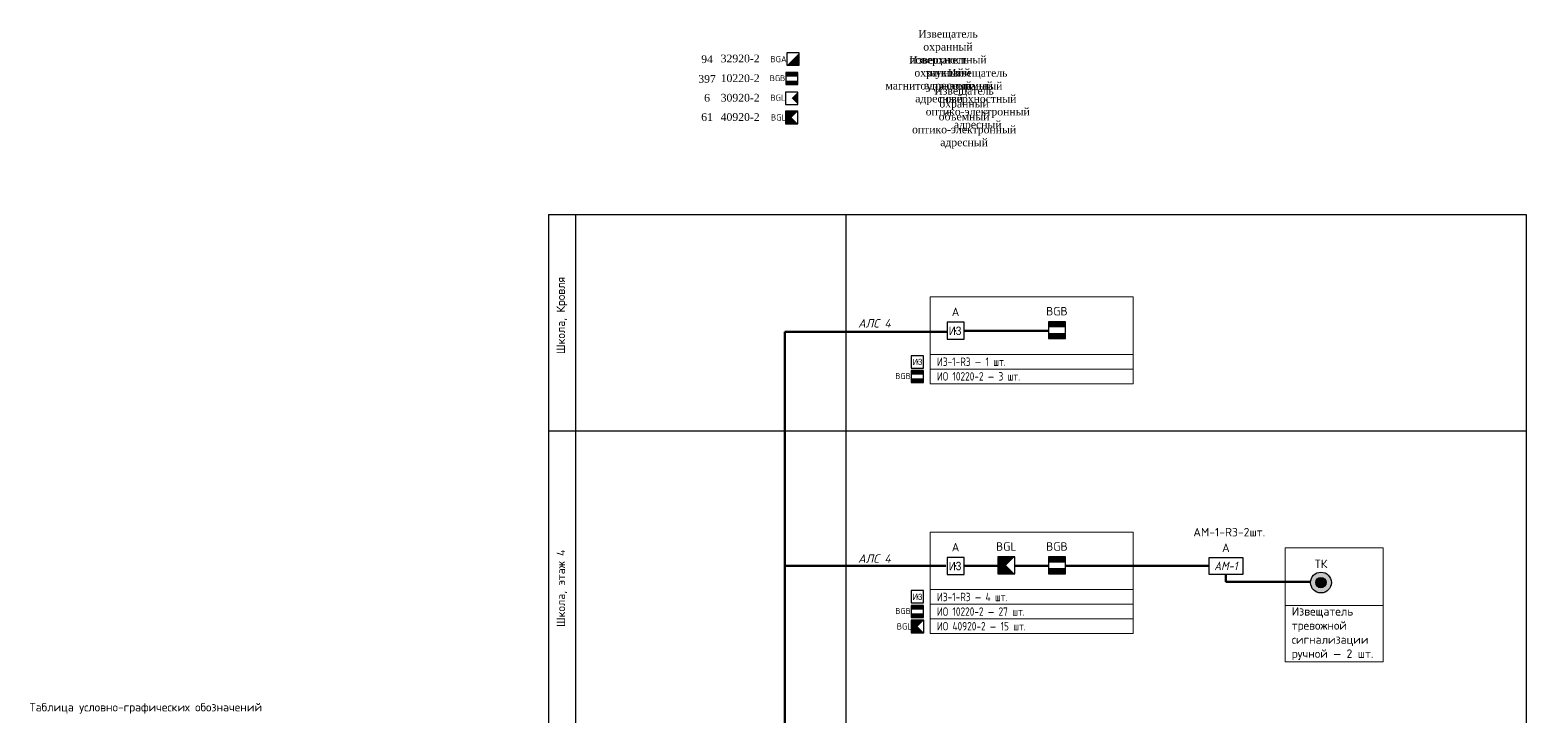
# Model space of a CAD drawing. Header units: millimetres. Extents: x 11019 to 672023, y -45952 to 891139.
# Drawn here: x 16839 to 61116, y 17269 to 37576 of the extents above; entities that cross this region are included whole.
import ezdxf
from ezdxf.enums import TextEntityAlignment as Align

# ---------------------------------------------------------------- set-up
doc = ezdxf.new("R2010")
doc.units = ezdxf.units.MM
for name, color, linetype in [('!!ВОК', 30, 'Continuous'), ('ODG - ПС', 1, 'Continuous'), ('ODG - Текст', 7, 'Continuous'), ('RC-Позиционные_обозначения', 7, 'Continuous')]:
    doc.layers.add(name, color=color, linetype=linetype)
doc.layers.add('ODG - СОТС', color=7, linetype='Continuous', true_color=0xff5800)
for name, color, linetype, lineweight in [('RC-Извещатели_охранные', 5, 'Continuous', 30), ('RC-Прочее_оборудование', 1, 'Continuous', 30), ('RC-Таблицы', 7, 'Continuous', 0), ('текст', 7, 'Continuous', 13)]:
    doc.layers.add(name, color=color, linetype=linetype, lineweight=lineweight)
doc.styles.add('DEN', font='isocpeur.ttf', dxfattribs={"height": 300})
doc.styles.add('ISOCPEUR', font='isocpeui.ttf', dxfattribs={"height": 250})
doc.styles.add('KOSTY_STYLE', font='isocpeur.ttf')
doc.styles.add('OlympDesign', font='isocpeur.ttf', dxfattribs={"width": 0.8, "oblique": 10, "height": 250})
doc.styles.add('RubezhCAD', font='isocpeur.ttf', dxfattribs={"width": 0.8})
doc.styles.get("Standard").update_dxf_attribs({"font": 'arial.ttf'})
doc.linetypes.add('ограждение1', pattern='A,0.25,-0.1,[133,ltypeshp.shx,S=0.1,R=0,X=-0.1,Y=0],-0.1,1', length=1.45)

# ---------------------------------------------------------------- blocks, each defined once
blk = doc.blocks.new('*T2704')
at = {"layer": 'RC-Таблицы', "color": 0, "linetype": 'ByBlock', "lineweight": 5, "ltscale": 100, "transparency": 16777216}
for p, q in [((0, 0), (6011, 0)), ((0, 0), (0, -2567)), ((6011, 0), (6011, -2567)), ((0, -1700), (6011, -1700)), ((0, -2133), (6011, -2133)), ((0, -2567), (6011, -2567))]:
    blk.add_line(p, q, dxfattribs=at)
at = {"layer": 'RC-Таблицы', "color": 0, "lineweight": 30, "ltscale": 100, "transparency": 16777216, "char_height": 250, "width": 5611.07, "attachment_point": 4, "style": 'RubezhCAD'}
for s, insert in [('ИЗ-1-R3 — 1 шт.', (200, -1917)), ('ИО 10220-2 — {\\C3;3 шт.}', (200, -2350))]:
    blk.add_mtext(s, dxfattribs=dict(at, insert=insert))
blk = doc.blocks.new('RC-UGO-IZ-01')
blk.add_wipeout([(-2.5, -2.5), (-2.5, 2.5), (2.5, 2.5), (2.5, -2.5)]).dxf.layer = 'RC-Прочее_оборудование'
at = {"layer": 'RC-Прочее_оборудование'}
blk.add_lwpolyline([(-2.5, 2.5), (-2.5, -2.5), (2.5, -2.5), (2.5, 2.5), (-2.5, 2.5)], dxfattribs=at)
blk.add_point((0, 0), dxfattribs=at)
at = {"layer": 'RC-Прочее_оборудование', "width": 0.8}
blk.add_text('ИЗ', height=2.5, dxfattribs=at).set_placement((-1.97, -1.27))
at = {"layer": 'RC-Прочее_оборудование'}
blk.add_attdef('PSTN', text='', height=2.5, dxfattribs=at).set_placement((5.66, 2.58), align=Align.BOTTOM_CENTER)
blk = doc.blocks.new('RC-UGO-IOPPA-01')
blk.add_wipeout([(2.5, -2.5), (2.5, 2.5), (-2.5, 2.5), (-2.5, -2.5)]).dxf.layer = 'RC-Извещатели_охранные'
blk.add_wipeout([(-2.5, -2.5), (-2.5, 2.5), (2.5, 2.5), (2.5, -2.5)]).dxf.layer = 'RC-Извещатели_охранные'
at = {"layer": 'RC-Извещатели_охранные'}
h = blk.add_hatch(color=256, dxfattribs=at)
h.dxf.hatch_style = 1
h.paths.add_polyline_path([(2.5, -2.5), (2.5, 2.5), (0, 0)])
blk.add_lwpolyline([(-2.5, -2.5), (2.5, -2.5), (2.5, 2.5), (-2.5, 2.5)], close=True, dxfattribs=at)
blk.add_attdef('PSTN', text='', height=2.5, dxfattribs=at).set_placement((0.98, 2.6), align=Align.BOTTOM_LEFT)
blk = doc.blocks.new('RC-UGO-IOZ-02')
blk.add_wipeout([(2.5, -2.5), (2.5, 2.5), (-2.5, 2.5), (-2.5, -2.5)]).dxf.layer = 'RC-Извещатели_охранные'
blk.add_wipeout([(-2.5, -2.5), (-2.5, 2.5), (2.5, 2.5), (2.5, -2.5)]).dxf.layer = 'RC-Извещатели_охранные'
at = {"layer": 'RC-Извещатели_охранные'}
h = blk.add_hatch(color=256, dxfattribs=at)
h.dxf.hatch_style = 1
h.paths.add_polyline_path([(2.5, -2.5), (2.5, 2.5), (0, 0), (-2.5, -2.5)])
blk.add_lwpolyline([(-2.5, -2.5), (2.5, -2.5), (2.5, 2.5), (-2.5, 2.5)], close=True, dxfattribs=at)
at = {"layer": 'RC-Извещатели_охранные', "color": 7, "style": 'RubezhCAD', "width": 0.8}
blk.add_attdef('PSTN', text='', height=2.5, dxfattribs=at).set_placement((0.98, 2.6), align=Align.BOTTOM_LEFT)
blk = doc.blocks.new('RC-UGO-IOM-02')
at = {"layer": 'RC-Извещатели_охранные'}
blk.add_point((0, 0), dxfattribs=at)
blk.add_wipeout([(2.5, -2.5), (2.5, 2.5), (-2.5, 2.5), (-2.5, -2.5)]).dxf.layer = 'RC-Извещатели_охранные'
blk.add_wipeout([(-2.5, -2.5), (-2.5, 2.5), (2.5, 2.5), (2.5, -2.5)]).dxf.layer = 'RC-Извещатели_охранные'
h = blk.add_hatch(color=256, dxfattribs=at)
h.dxf.hatch_style = 1
h.paths.add_polyline_path([(2.5, 0.8), (2.5, 2.51), (-2.5, 2.5), (-2.5, 0.8)])
h = blk.add_hatch(color=256, dxfattribs=at)
h.dxf.hatch_style = 1
h.paths.add_polyline_path([(2.5, -2.5), (2.5, -0.79), (-2.5, -0.8), (-2.5, -2.5)])
blk.add_lwpolyline([(-2.5, -2.5), (2.5, -2.5), (2.5, 2.5), (-2.5, 2.5)], close=True, dxfattribs=at)
blk.add_attdef('PSTN', text='', height=2.5, dxfattribs=at).set_placement((0.98, 2.6), align=Align.BOTTOM_LEFT)
blk = doc.blocks.new('RC-UGO-IOPO-02')
blk.add_wipeout([(2.5, -2.5), (2.5, 2.5), (-2.5, 2.5), (-2.5, -2.5)])
blk.add_wipeout([(-2.5, -2.5), (-2.5, 2.5), (2.5, 2.5), (2.5, -2.5)])
h = blk.add_hatch(color=256)
h.dxf.hatch_style = 1
h.paths.add_polyline_path([(2.5, -2.5), (0, 0), (2.5, 2.5), (-2.5, 2.5), (-2.5, -2.5)])
blk.add_lwpolyline([(-2.5, -2.5), (2.5, -2.5), (2.5, 2.5), (-2.5, 2.5)], close=True)
blk.add_attdef('PSTN', text='', height=2.5).set_placement((0.98, 2.6), align=Align.BOTTOM_LEFT)
blk = doc.blocks.new('*T2705')
at = {"layer": 'RC-Таблицы', "color": 0, "linetype": 'ByBlock', "lineweight": 5, "ltscale": 100, "transparency": 16777216}
for p, q in [((0, 0), (6011, 0)), ((0, 0), (0, -3000)), ((6011, 0), (6011, -3000)), ((0, -1700), (6011, -1700)), ((0, -2133), (6011, -2133)), ((0, -2567), (6011, -2567)), ((0, -3000), (6011, -3000))]:
    blk.add_line(p, q, dxfattribs=at)
at = {"layer": 'RC-Таблицы', "color": 0, "lineweight": 30, "ltscale": 100, "transparency": 16777216, "char_height": 250, "width": 5611.07, "attachment_point": 4, "style": 'RubezhCAD'}
for s, insert in [('ИЗ-1-R3 — 4 шт.', (200, -1917)), ('ИО 10220-2 — {\\C3;27 шт.}', (200, -2350)), ('ИО 40920-2 — 15{\\C32;\\c2648525; шт.}', (200, -2783))]:
    blk.add_mtext(s, dxfattribs=dict(at, insert=insert))
blk = doc.blocks.new('*T2706')
at = {"layer": 'RC-Таблицы', "color": 0, "linetype": 'ByBlock', "lineweight": 5, "ltscale": 100, "transparency": 16777216}
for p, q in [((0, 0), (2900, 0)), ((0, 0), (0, -3375)), ((2900, 0), (2900, -3375)), ((0, -1700), (2900, -1700)), ((0, -3375), (2900, -3375))]:
    blk.add_line(p, q, dxfattribs=at)
at = {"layer": 'RC-Таблицы', "color": 0, "lineweight": 30, "ltscale": 100, "transparency": 16777216, "insert": (200, -2537.5), "char_height": 250, "width": 2500, "attachment_point": 4, "style": 'KOSTY_STYLE'}
blk.add_mtext('Извещатель тревожной сигнализации ручной — 2 шт.', dxfattribs=at)
blk = doc.blocks.new('*U38')
at = {"layer": 'ODG - ПС'}
h = blk.add_hatch(color=20, dxfattribs=at)
h.dxf.hatch_style = 1
h.set_gradient(color1=(255, 88, 0), color2=(255, 96, 10), one_color=1, tint=0.52, name='CYLINDER')
h.paths.add_polyline_path([(75, 0, 1), (-75, 0, 1)])
at = {"layer": 'ODG - СОТС', "lineweight": 30}
h = blk.add_hatch(color=7, dxfattribs=at)
h.dxf.hatch_style = 1
h.set_gradient(color1=(255, 255, 255), one_color=1, tint=1, name='INVCYLINDER')
h.paths.add_polyline_path([(-150, 0, 1), (150, 0, 1)])
h.paths.add_polyline_path([(75, 0, -1), (-75, 0, -1)], flags=16)
for radius in [150, 75]:
    blk.add_circle((0, 0), radius, dxfattribs=at)
at = {"layer": 'ODG - Текст', "style": 'OlympDesign', "oblique": 15, "width": 0.8}
blk.add_attdef('НОМЕР', text='', height=250, dxfattribs=at).set_placement((0, 325), align=Align.MIDDLE_CENTER)
blk = doc.blocks.new('RC-UGO-AM-01')
blk.add_wipeout([(-4.99, 2.5), (4.99, 2.5), (4.99, -2.5), (-4.99, -2.49)])
blk.add_point((0, 0))
blk.add_wipeout([(4.99, 2.5), (4.99, -2.5), (-4.99, -2.5), (-4.99, 2.5)])
blk.add_wipeout([(-4.99, -2.5), (-4.99, 2.5), (4.99, 2.5), (4.99, -2.5)])
blk.add_lwpolyline([(-4.99, 2.5), (4.99, 2.5), (4.99, -2.5), (-4.99, -2.5), (-4.99, 2.5)], close=True)
blk.add_lwpolyline([(-4.99, 2.5), (-4.99, 2.5)])
blk.add_lwpolyline([(-4.99, 2.5), (-4.99, 2.5)])
at = {"ltscale": 100, "style": 'ISOCPEUR', "width": 0.9}
blk.add_text('АМ-1', height=2.5, dxfattribs=at).set_placement((0, 0), align=Align.MIDDLE)
blk.add_attdef('PSTN', text='', height=2.5).set_placement((2.32, 2.4), align=Align.BOTTOM_LEFT)

msp = doc.modelspace()

# ---------------------------------------------------------------- linework, layer by layer
at = {"layer": '!!ВОК', "color": 60, "linetype": 'ограждение1', "lineweight": 50, "ltscale": 500}
msp.add_line((44232, 28673), (46985, 28673), dxfattribs=at)
at = {"layer": '!!ВОК', "color": 3, "linetype": 'ограждение1', "lineweight": 50, "ltscale": 500}
for p, q in [((44232, 21711), (52232, 21711)), ((52232, 21711), (52232, 21246)), ((52232, 21246), (54732, 21246))]:
    msp.add_line(p, q, dxfattribs=at)
msp.add_lwpolyline([(39176, 13217), (39176, 28643)], dxfattribs=at)
at = {"layer": 'RC-Таблицы', "lineweight": 30, "ltscale": 30}
for p, q in [((32182, 32116), (32182, -14095)), ((32182, 32116), (61116, 32116)), ((32982, 32116), (32982, -14095)), ((40982, 32116), (40982, -14095)), ((61116, 32116), (61116, -14095)), ((32182, 25715), (61116, 25715))]:
    msp.add_line(p, q, dxfattribs=at)

# ---------------------------------------------------------------- block references
for name, p in [('*T2704', (43482, 29673)), ('*T2705', (43482, 22711)), ('*T2706', (53982, 22246))]:
    msp.add_blockref(name, p)
at = {"color": 5, "lineweight": 30, "xscale": 2.054613688905472, "yscale": 2.054613688905472, "zscale": 2.054613688905472, "rotation": 180}
msp.add_blockref('*U38', (55046, 21220), dxfattribs=at)
at = {"layer": 'RC-Извещатели_охранные', "lineweight": 30, "ltscale": 30}
ref = msp.add_blockref('RC-UGO-IOZ-02', (39424, 36717), dxfattribs=dict(at, xscale=73.7410250443927, yscale=73.7410250443927, zscale=73.7410250443927))
ref.add_attrib('PSTN', 'BGA', dxfattribs={"layer": 'RC-Позиционные_обозначения', "height": 184.4, "style": 'RubezhCAD'}).set_placement((38994, 36565), align=Align.BOTTOM_CENTER)
ref = msp.add_blockref('RC-UGO-IOPPA-01', (39380, 35554), dxfattribs=dict(at, xscale=73.63226959607393, yscale=73.63226959607393, zscale=73.63226959607393))
ref.add_attrib('PSTN', 'BGL', dxfattribs={"layer": 'RC-Позиционные_обозначения', "height": 184.1, "style": 'RubezhCAD'}).set_placement((38976, 35423), align=Align.BOTTOM_CENTER)

# ---------------------------------------------------------------- texts
at = {"color": 7, "lineweight": 30, "ltscale": 100, "char_height": 250, "width": 1074.44, "attachment_point": 1, "style": 'ISOCPEUR'}
for insert in [(41345, 29018), (41345, 22056)]:
    msp.add_mtext('{\\C256;АЛС 4}', dxfattribs=dict(at, insert=insert))
at = {"layer": 'RC-Таблицы', "lineweight": 30, "ltscale": 30, "char_height": 250, "attachment_point": 5, "style": 'KOSTY_STYLE'}
for s, insert, width in [('{\\fTimes New Roman|b0|i0|c204|p18;\\H0.91667x;Извещатель охранный поверхностный звуковой адресный}', (44008, 36660), 1), ('{\\fTimes New Roman|b0|i0|c0|p18;\\H0.91667x;\\C1;94}', (36878, 36708), 1), ('{\\fTimes New Roman|b0|i0|c0|p18;\\H0.91667x;32920-2}', (37858, 36729), 1), ('{\\fTimes New Roman|b0|i0|c204|p18;\\H0.91667x;Извещатель охранный магнитоуправляемый адресный}', (43745, 36081), 1), ('{\\fTimes New Roman|b0|i0|c204|p18;\\H0.91667x;Извещатель охранный поверхностный оптико-электронный адресный}', (44888, 35505), 1), ('{\\fTimes New Roman|b0|i0|c0|p18;\\H0.91667x;\\C3;397}', (36878, 36124), 1), ('{\\fTimes New Roman|b0|i0|c0|p18;\\H0.91667x;10220-2}', (37858, 36145), 1), ('{\\fTimes New Roman|b0|i0|c204|p18;\\H0.91667x;Извещатель охранный объемный оптико-электронный адресный}', (44484, 34976), 1), ('{\\fTimes New Roman|b0|i0|c0|p18;\\H0.91667x;\\C2;6}', (36878, 35566), 1), ('{\\fTimes New Roman|b0|i0|c0|p18;\\H0.91667x;30920-2}', (37858, 35568), 1), ('{\\fTimes New Roman|b0|i0|c0|p18;\\H0.91667x;\\C32;\\c2648525;61}', (36878, 34996), 1), ('{\\fTimes New Roman|b0|i0|c0|p18;\\H0.91667x;40920-2}', (37858, 34997), 1), ('АМ-1-R3-2шт.', (52332, 22711), 1), ('Таблица условно-графических обозначений', (20269, 17499), 15000)]:
    msp.add_mtext(s, dxfattribs=dict(at, insert=insert, width=width))
at = {"layer": 'RC-Таблицы', "lineweight": 30, "ltscale": 30, "char_height": 250, "width": 8366.67, "attachment_point": 5, "rotation": 90, "style": 'KOSTY_STYLE'}
for s, insert in [('Школа, Кровля', (32582, 29124)), ('Школа, этаж 4', (32582, 21050))]:
    msp.add_mtext(s, dxfattribs=dict(at, insert=insert))
at = {"layer": 'текст', "color": 7, "insert": (55048, 21774), "char_height": 250, "width": 511.65, "attachment_point": 5, "style": 'DEN'}
msp.add_mtext('ТК', dxfattribs=at)

# ---------------------------------------------------------------- next in the draw order: block references
at = {"layer": 'RC-Извещатели_охранные', "lineweight": 30, "ltscale": 30}
ref = msp.add_blockref('RC-UGO-IOM-02', (39386, 36135), dxfattribs=dict(at, xscale=71.56736746097597, yscale=71.56736746097597, zscale=71.56736746097597))
ref.add_attrib('PSTN', 'BGB', dxfattribs={"layer": 'RC-Позиционные_обозначения', "height": 178.9, "style": 'RubezhCAD'}).set_placement((38964, 36006), align=Align.BOTTOM_CENTER)
ref = msp.add_blockref('RC-UGO-IOPO-02', (39382, 34985), dxfattribs=dict(at, xscale=73.93494169183789, yscale=73.93494169183789, zscale=73.93494169183789))
ref.add_attrib('PSTN', 'BGL', dxfattribs={"layer": 'RC-Позиционные_обозначения', "height": 184.8, "style": 'RubezhCAD'}).set_placement((38990, 34839), align=Align.BOTTOM_CENTER)
ref = msp.add_blockref('RC-UGO-IOM-02', (47232, 28690), dxfattribs=dict(at, xscale=100, yscale=100, zscale=100))
ref.add_attrib('PSTN', 'BGB', dxfattribs={"layer": 'RC-Позиционные_обозначения', "height": 250, "style": 'RubezhCAD'}).set_placement((47232, 29050), align=Align.BOTTOM_CENTER)
ref = msp.add_blockref('RC-UGO-IOPO-02', (45732, 21728), dxfattribs=dict(at, xscale=100, yscale=100, zscale=100))
ref.add_attrib('PSTN', 'BGL', dxfattribs={"layer": 'RC-Позиционные_обозначения', "height": 250, "style": 'RubezhCAD'}).set_placement((45732, 22088), align=Align.BOTTOM_CENTER)
ref = msp.add_blockref('RC-UGO-IOM-02', (47232, 21728), dxfattribs=dict(at, xscale=100, yscale=100, zscale=100))
ref.add_attrib('PSTN', 'BGB', dxfattribs={"layer": 'RC-Позиционные_обозначения', "height": 250, "style": 'RubezhCAD'}).set_placement((47232, 22088), align=Align.BOTTOM_CENTER)
at = {"layer": 'RC-Прочее_оборудование', "lineweight": 30, "ltscale": 30}
ref = msp.add_blockref('RC-UGO-IZ-01', (44232, 28673), dxfattribs=dict(at, xscale=100, yscale=100, zscale=100))
ref.add_attrib('PSTN', 'A', dxfattribs={"layer": 'RC-Позиционные_обозначения', "height": 250, "style": 'RubezhCAD'}).set_placement((44232, 29031), align=Align.BOTTOM_CENTER)
at = {"layer": 'RC-Прочее_оборудование', "lineweight": 30, "ltscale": 30, "xscale": 72.78425423949778, "yscale": 72.78425423949778, "zscale": 72.78425423949778}
for p in [(43101, 27752), (43101, 20800)]:
    msp.add_blockref('RC-UGO-IZ-01', p, dxfattribs=at)
at = {"layer": 'RC-Прочее_оборудование', "lineweight": 30, "ltscale": 30}
ref = msp.add_blockref('RC-UGO-IZ-01', (44232, 21711), dxfattribs=dict(at, xscale=100, yscale=100, zscale=100))
ref.add_attrib('PSTN', 'A', dxfattribs={"layer": 'RC-Позиционные_обозначения', "height": 250, "style": 'RubezhCAD'}).set_placement((44232, 22069), align=Align.BOTTOM_CENTER)
ref = msp.add_blockref('RC-UGO-AM-01', (52232, 21711), dxfattribs=dict(at, xscale=100, yscale=100, zscale=100))
ref.add_attrib('PSTN', 'A', dxfattribs={"layer": 'RC-Позиционные_обозначения', "height": 250, "style": 'RubezhCAD'}).set_placement((52232, 22051), align=Align.BOTTOM_CENTER)

# ---------------------------------------------------------------- next in the draw order: linework, layer by layer
at = {"layer": '!!ВОК', "color": 3, "linetype": 'ограждение1', "lineweight": 50, "ltscale": 500}
msp.add_line((39176, 21711), (43943, 21711), dxfattribs=at)
msp.add_lwpolyline([(39176, 28643), (43982, 28643)], dxfattribs=at)

# ---------------------------------------------------------------- next in the draw order: block references
at = {"layer": 'RC-Извещатели_охранные', "lineweight": 30, "ltscale": 30}
ref = msp.add_blockref('RC-UGO-IOM-02', (43100, 27318), dxfattribs=dict(at, xscale=71.56736746097597, yscale=71.56736746097597, zscale=71.56736746097597))
ref.add_attrib('PSTN', 'BGB', dxfattribs={"layer": 'RC-Позиционные_обозначения', "height": 178.9, "style": 'RubezhCAD'}).set_placement((42678, 27189), align=Align.BOTTOM_CENTER)
ref = msp.add_blockref('RC-UGO-IOM-02', (43100, 20365), dxfattribs=dict(at, xscale=71.56736746097597, yscale=71.56736746097597, zscale=71.56736746097597))
ref.add_attrib('PSTN', 'BGB', dxfattribs={"layer": 'RC-Позиционные_обозначения', "height": 178.9, "style": 'RubezhCAD'}).set_placement((42678, 20236), align=Align.BOTTOM_CENTER)

# ---------------------------------------------------------------- next in the draw order: block references
ref = msp.add_blockref('RC-UGO-IOPO-02', (43108, 19922), dxfattribs=dict(at, xscale=73.93494169183789, yscale=73.93494169183789, zscale=73.93494169183789))
ref.add_attrib('PSTN', 'BGL', dxfattribs={"layer": 'RC-Позиционные_обозначения', "height": 184.8, "style": 'RubezhCAD'}).set_placement((42716, 19775), align=Align.BOTTOM_CENTER)

doc.saveas('drawing.dxf')
